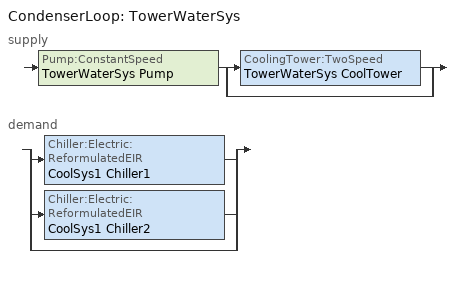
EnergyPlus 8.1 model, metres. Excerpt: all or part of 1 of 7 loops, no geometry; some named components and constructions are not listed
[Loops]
CondenserLoop 'TowerWaterSys'
 supply: Pump:ConstantSpeed 'TowerWaterSys Pump' > split
  | CoolingTower:TwoSpeed 'TowerWaterSys CoolTower'
  | bypass
 demand: split
  | Chiller:Electric:ReformulatedEIR 'CoolSys1 Chiller1'
  | Chiller:Electric:ReformulatedEIR 'CoolSys1 Chiller2'
  | bypass
[Material]
Name | Roughness | Thickness {m} | Conductivity {W/m-K} | Density {kg/m3} | Specific Heat {J/kg-K} | Thermal Absorptance | Solar Absorptance | Visible Absorptance
AC02 Acoustic Ceiling | MediumSmooth | 0.0127 | 0.057 | 288 | 1339 | 0.9 | 0.7 | 0.2
G01 13mm gypsum board; T24 G01 13mm gypsum board | Smooth | 0.0127 | 0.16 | 800 | 1090 | 0.9 | 0.7 | 0.5
T24 F07 25mm stucco | Smooth | 0.0254 | 0.72 | 1856 | 840 | 0.9 | 0.7 | 0.7
100mm Normalweight concrete floor | MediumRough | 0.1016 | 2.31 | 2322 | 832
[Material:NoMass] Thermal Absorptance=0.9; Solar Absorptance=0.7
Name | Roughness | Thermal Resistance {m2-K/W} | Visible Absorptance
CP02 CARPET PAD | VeryRough | 0.21648 | 0.8
T24NRWallInsMetalFramed | MediumSmooth | 2.50441 | 0.7
[Construction]
DropCeiling; DropCeiling_IntShd: AC02 Acoustic Ceiling
int_wall; int_wall_IntShd: G01 13mm gypsum board, G01 13mm gypsum board
int_slab_floor; int_slab_floor_IntShd: 100mm Normalweight concrete floor, CP02 CARPET PAD
T24NRWallMetalFrame; T24NRWallMetalFrame_IntShd: T24 F07 25mm stucco, T24 G01 13mm gypsum board, T24NRWallInsMetalFramed, T24 G01 13mm gypsum board
[EnergyManagementSystem:Actuator] Actuated Component Type=Surface; Actuated Component Control Type=Construction State
Name | Actuated Component Unique
ActuatorControl_WExt_Mid_ZN1_Wall | WExt_Mid_ZN1_Wall
ActuatorControl_WExt_Mid_ZN1_IntWallS | WExt_Mid_ZN1_IntWallS
ActuatorControl_WExt_Mid_ZN1_IntWallN | WExt_Mid_ZN1_IntWallN
ActuatorControl_WExt_Mid_ZN1_IntWallE | WExt_Mid_ZN1_IntWallE
ActuatorControl_SExt_Mid_ZN2_floor | SExt_Mid_ZN2_floor
ActuatorControl_SExt_Mid_ZN2_Ceiling | SExt_Mid_ZN2_Ceiling
ActuatorControl_SExt_Mid_ZN2_Wall | SExt_Mid_ZN2_Wall
ActuatorControl_SExt_Mid_ZN2_IntWallW | SExt_Mid_ZN2_IntWallW
ActuatorControl_SExt_Mid_ZN2_IntWallN | SExt_Mid_ZN2_IntWallN
ActuatorControl_SExt_Mid_ZN2_IntWallE | SExt_Mid_ZN2_IntWallE
ActuatorControl_NExt_Mid_ZN2_floor | NExt_Mid_ZN2_floor
ActuatorControl_NExt_Mid_ZN2_Ceiling | NExt_Mid_ZN2_Ceiling
ActuatorControl_NExt_Mid_ZN2_Wall | NExt_Mid_ZN2_Wall
ActuatorControl_NExt_Mid_ZN2_IntWallW | NExt_Mid_ZN2_IntWallW
ActuatorControl_NExt_Mid_ZN2_IntWallS | NExt_Mid_ZN2_IntWallS
ActuatorControl_NExt_Mid_ZN2_IntWallE | NExt_Mid_ZN2_IntWallE
ActuatorControl_EExt_Mid_ZN2_floor | EExt_Mid_ZN2_floor
ActuatorControl_EExt_Mid_ZN2_Ceiling | EExt_Mid_ZN2_Ceiling
ActuatorControl_EExt_Mid_ZN2_Wall | EExt_Mid_ZN2_Wall
ActuatorControl_EExt_Mid_ZN2_IntWallW | EExt_Mid_ZN2_IntWallW
ActuatorControl_EExt_Mid_ZN2_IntWallN | EExt_Mid_ZN2_IntWallN
ActuatorControl_EExt_Mid_ZN2_IntWallS | EExt_Mid_ZN2_IntWallS
ActuatorControl_WExt_Mid_ZN2_floor | WExt_Mid_ZN2_floor
ActuatorControl_WExt_Mid_ZN2_Ceiling | WExt_Mid_ZN2_Ceiling
ActuatorControl_WExt_Mid_ZN2_Wall | WExt_Mid_ZN2_Wall
ActuatorControl_WExt_Mid_ZN2_IntWallS | WExt_Mid_ZN2_IntWallS
ActuatorControl_WExt_Mid_ZN2_IntWallN | WExt_Mid_ZN2_IntWallN
ActuatorControl_WExt_Mid_ZN2_IntWallE | WExt_Mid_ZN2_IntWallE
ActuatorControl_SExt_Mid_ZN3_floor | SExt_Mid_ZN3_floor
ActuatorControl_SExt_Mid_ZN3_Ceiling | SExt_Mid_ZN3_Ceiling
ActuatorControl_SExt_Mid_ZN3_Wall | SExt_Mid_ZN3_Wall
ActuatorControl_SExt_Mid_ZN3_IntWallW | SExt_Mid_ZN3_IntWallW
ActuatorControl_SExt_Mid_ZN3_IntWallN | SExt_Mid_ZN3_IntWallN
ActuatorControl_SExt_Mid_ZN3_IntWallE | SExt_Mid_ZN3_IntWallE
ActuatorControl_NExt_Mid_ZN3_floor | NExt_Mid_ZN3_floor
ActuatorControl_NExt_Mid_ZN3_Ceiling | NExt_Mid_ZN3_Ceiling
ActuatorControl_NExt_Mid_ZN3_Wall | NExt_Mid_ZN3_Wall
ActuatorControl_NExt_Mid_ZN3_IntWallW | NExt_Mid_ZN3_IntWallW
ActuatorControl_NExt_Mid_ZN3_IntWallS | NExt_Mid_ZN3_IntWallS
ActuatorControl_NExt_Mid_ZN3_IntWallE | NExt_Mid_ZN3_IntWallE
ActuatorControl_EExt_Mid_ZN3_floor | EExt_Mid_ZN3_floor
ActuatorControl_EExt_Mid_ZN3_Ceiling | EExt_Mid_ZN3_Ceiling
ActuatorControl_EExt_Mid_ZN3_Wall | EExt_Mid_ZN3_Wall
ActuatorControl_EExt_Mid_ZN3_IntWallW | EExt_Mid_ZN3_IntWallW
ActuatorControl_EExt_Mid_ZN3_IntWallN | EExt_Mid_ZN3_IntWallN
ActuatorControl_EExt_Mid_ZN3_IntWallS | EExt_Mid_ZN3_IntWallS
ActuatorControl_WExt_Mid_ZN3_floor | WExt_Mid_ZN3_floor
ActuatorControl_WExt_Mid_ZN3_Ceiling | WExt_Mid_ZN3_Ceiling
ActuatorControl_WExt_Mid_ZN3_Wall | WExt_Mid_ZN3_Wall
ActuatorControl_WExt_Mid_ZN3_IntWallS | WExt_Mid_ZN3_IntWallS
ActuatorControl_WExt_Mid_ZN3_IntWallN | WExt_Mid_ZN3_IntWallN
ActuatorControl_WExt_Mid_ZN3_IntWallE | WExt_Mid_ZN3_IntWallE
ActuatorControl_SExt_Mid_ZN4_floor | SExt_Mid_ZN4_floor
ActuatorControl_SExt_Mid_ZN4_Ceiling | SExt_Mid_ZN4_Ceiling
ActuatorControl_SExt_Mid_ZN4_Wall | SExt_Mid_ZN4_Wall
ActuatorControl_SExt_Mid_ZN4_IntWallW | SExt_Mid_ZN4_IntWallW
ActuatorControl_SExt_Mid_ZN4_IntWallN | SExt_Mid_ZN4_IntWallN
ActuatorControl_SExt_Mid_ZN4_IntWallE | SExt_Mid_ZN4_IntWallE
ActuatorControl_NExt_Mid_ZN4_floor | NExt_Mid_ZN4_floor
ActuatorControl_NExt_Mid_ZN4_Ceiling | NExt_Mid_ZN4_Ceiling
ActuatorControl_NExt_Mid_ZN4_Wall | NExt_Mid_ZN4_Wall
ActuatorControl_NExt_Mid_ZN4_IntWallW | NExt_Mid_ZN4_IntWallW
ActuatorControl_NExt_Mid_ZN4_IntWallS | NExt_Mid_ZN4_IntWallS
ActuatorControl_NExt_Mid_ZN4_IntWallE | NExt_Mid_ZN4_IntWallE
ActuatorControl_EExt_Mid_ZN4_floor | EExt_Mid_ZN4_floor
ActuatorControl_EExt_Mid_ZN4_Ceiling | EExt_Mid_ZN4_Ceiling
ActuatorControl_EExt_Mid_ZN4_Wall | EExt_Mid_ZN4_Wall
ActuatorControl_EExt_Mid_ZN4_IntWallW | EExt_Mid_ZN4_IntWallW
ActuatorControl_EExt_Mid_ZN4_IntWallN | EExt_Mid_ZN4_IntWallN
ActuatorControl_EExt_Mid_ZN4_IntWallS | EExt_Mid_ZN4_IntWallS
ActuatorControl_WExt_Mid_ZN4_floor | WExt_Mid_ZN4_floor
ActuatorControl_WExt_Mid_ZN4_Ceiling | WExt_Mid_ZN4_Ceiling
ActuatorControl_WExt_Mid_ZN4_Wall | WExt_Mid_ZN4_Wall
ActuatorControl_WExt_Mid_ZN4_IntWallS | WExt_Mid_ZN4_IntWallS
ActuatorControl_WExt_Mid_ZN4_IntWallN | WExt_Mid_ZN4_IntWallN
ActuatorControl_WExt_Mid_ZN4_IntWallE | WExt_Mid_ZN4_IntWallE
ActuatorControl_SExt_Mid_ZN5_floor | SExt_Mid_ZN5_floor
ActuatorControl_SExt_Mid_ZN5_Ceiling | SExt_Mid_ZN5_Ceiling
ActuatorControl_SExt_Mid_ZN5_Wall | SExt_Mid_ZN5_Wall
ActuatorControl_SExt_Mid_ZN5_IntWallW | SExt_Mid_ZN5_IntWallW
ActuatorControl_SExt_Mid_ZN5_IntWallN | SExt_Mid_ZN5_IntWallN
ActuatorControl_SExt_Mid_ZN5_IntWallE | SExt_Mid_ZN5_IntWallE
ActuatorControl_NExt_Mid_ZN5_floor | NExt_Mid_ZN5_floor
ActuatorControl_NExt_Mid_ZN5_Ceiling | NExt_Mid_ZN5_Ceiling
ActuatorControl_NExt_Mid_ZN5_Wall | NExt_Mid_ZN5_Wall
ActuatorControl_NExt_Mid_ZN5_IntWallW | NExt_Mid_ZN5_IntWallW
ActuatorControl_NExt_Mid_ZN5_IntWallS | NExt_Mid_ZN5_IntWallS
ActuatorControl_NExt_Mid_ZN5_IntWallE | NExt_Mid_ZN5_IntWallE
ActuatorControl_SExt_Mid_ZN6_floor | SExt_Mid_ZN6_floor
ActuatorControl_SExt_Mid_ZN6_Ceiling | SExt_Mid_ZN6_Ceiling
ActuatorControl_SExt_Mid_ZN6_Wall | SExt_Mid_ZN6_Wall
ActuatorControl_SExt_Mid_ZN6_IntWallW | SExt_Mid_ZN6_IntWallW
ActuatorControl_SExt_Mid_ZN6_IntWallN | SExt_Mid_ZN6_IntWallN
ActuatorControl_SExt_Mid_ZN6_IntWallE | SExt_Mid_ZN6_IntWallE
ActuatorControl_NExt_Mid_ZN6_floor | NExt_Mid_ZN6_floor
ActuatorControl_NExt_Mid_ZN6_Ceiling | NExt_Mid_ZN6_Ceiling
ActuatorControl_NExt_Mid_ZN6_Wall | NExt_Mid_ZN6_Wall
ActuatorControl_NExt_Mid_ZN6_IntWallW | NExt_Mid_ZN6_IntWallW
ActuatorControl_NExt_Mid_ZN6_IntWallS | NExt_Mid_ZN6_IntWallS
ActuatorControl_NExt_Mid_ZN6_IntWallE | NExt_Mid_ZN6_IntWallE
ActuatorControl_SExt_Bot_ZN1_floor | SExt_Bot_ZN1_floor
ActuatorControl_SExt_Bot_ZN1_Ceiling | SExt_Bot_ZN1_Ceiling
ActuatorControl_SExt_Bot_ZN1_Wall | SExt_Bot_ZN1_Wall
ActuatorControl_SExt_Bot_ZN1_IntWallW | SExt_Bot_ZN1_IntWallW
ActuatorControl_SExt_Bot_ZN1_IntWallN | SExt_Bot_ZN1_IntWallN
ActuatorControl_SExt_Bot_ZN1_IntWallE | SExt_Bot_ZN1_IntWallE
ActuatorControl_NExt_Bot_ZN1_floor | NExt_Bot_ZN1_floor
ActuatorControl_NExt_Bot_ZN1_Ceiling | NExt_Bot_ZN1_Ceiling
ActuatorControl_NExt_Bot_ZN1_Wall | NExt_Bot_ZN1_Wall
ActuatorControl_NExt_Bot_ZN1_IntWallW | NExt_Bot_ZN1_IntWallW
ActuatorControl_NExt_Bot_ZN1_IntWallS | NExt_Bot_ZN1_IntWallS
ActuatorControl_NExt_Bot_ZN1_IntWallE | NExt_Bot_ZN1_IntWallE
ActuatorControl_EExt_Bot_ZN1_floor | EExt_Bot_ZN1_floor
ActuatorControl_EExt_Bot_ZN1_Ceiling | EExt_Bot_ZN1_Ceiling
ActuatorControl_EExt_Bot_ZN1_Wall | EExt_Bot_ZN1_Wall
ActuatorControl_EExt_Bot_ZN1_IntWallW | EExt_Bot_ZN1_IntWallW
ActuatorControl_EExt_Bot_ZN1_IntWallN | EExt_Bot_ZN1_IntWallN
ActuatorControl_EExt_Bot_ZN1_IntWallS | EExt_Bot_ZN1_IntWallS
ActuatorControl_WExt_Bot_ZN1_floor | WExt_Bot_ZN1_floor
ActuatorControl_WExt_Bot_ZN1_Ceiling | WExt_Bot_ZN1_Ceiling
ActuatorControl_WExt_Bot_ZN1_Wall | WExt_Bot_ZN1_Wall
ActuatorControl_WExt_Bot_ZN1_IntWallS | WExt_Bot_ZN1_IntWallS
ActuatorControl_WExt_Bot_ZN1_IntWallN | WExt_Bot_ZN1_IntWallN
ActuatorControl_WExt_Bot_ZN1_IntWallE | WExt_Bot_ZN1_IntWallE
ActuatorControl_SExt_Bot_ZN2_floor | SExt_Bot_ZN2_floor
ActuatorControl_SExt_Bot_ZN2_Ceiling | SExt_Bot_ZN2_Ceiling
ActuatorControl_SExt_Bot_ZN2_Wall | SExt_Bot_ZN2_Wall
ActuatorControl_SExt_Bot_ZN2_IntWallW | SExt_Bot_ZN2_IntWallW
ActuatorControl_SExt_Bot_ZN2_IntWallN | SExt_Bot_ZN2_IntWallN
ActuatorControl_SExt_Bot_ZN2_IntWallE | SExt_Bot_ZN2_IntWallE
ActuatorControl_NExt_Bot_ZN2_floor | NExt_Bot_ZN2_floor
ActuatorControl_NExt_Bot_ZN2_Ceiling | NExt_Bot_ZN2_Ceiling
ActuatorControl_NExt_Bot_ZN2_Wall | NExt_Bot_ZN2_Wall
ActuatorControl_NExt_Bot_ZN2_IntWallW | NExt_Bot_ZN2_IntWallW
ActuatorControl_NExt_Bot_ZN2_IntWallS | NExt_Bot_ZN2_IntWallS
ActuatorControl_NExt_Bot_ZN2_IntWallE | NExt_Bot_ZN2_IntWallE
ActuatorControl_EExt_Bot_ZN2_floor | EExt_Bot_ZN2_floor
ActuatorControl_EExt_Bot_ZN2_Ceiling | EExt_Bot_ZN2_Ceiling
ActuatorControl_EExt_Bot_ZN2_Wall | EExt_Bot_ZN2_Wall
ActuatorControl_EExt_Bot_ZN2_IntWallW | EExt_Bot_ZN2_IntWallW
ActuatorControl_EExt_Bot_ZN2_IntWallN | EExt_Bot_ZN2_IntWallN
ActuatorControl_EExt_Bot_ZN2_IntWallS | EExt_Bot_ZN2_IntWallS
ActuatorControl_WExt_Bot_ZN2_floor | WExt_Bot_ZN2_floor
ActuatorControl_WExt_Bot_ZN2_Ceiling | WExt_Bot_ZN2_Ceiling
ActuatorControl_WExt_Bot_ZN2_Wall | WExt_Bot_ZN2_Wall
ActuatorControl_WExt_Bot_ZN2_IntWallS | WExt_Bot_ZN2_IntWallS
ActuatorControl_WExt_Bot_ZN2_IntWallN | WExt_Bot_ZN2_IntWallN
ActuatorControl_WExt_Bot_ZN2_IntWallE | WExt_Bot_ZN2_IntWallE
ActuatorControl_SExt_Bot_ZN3_floor | SExt_Bot_ZN3_floor
ActuatorControl_SExt_Bot_ZN3_Ceiling | SExt_Bot_ZN3_Ceiling
ActuatorControl_SExt_Bot_ZN3_Wall | SExt_Bot_ZN3_Wall
ActuatorControl_SExt_Bot_ZN3_IntWallW | SExt_Bot_ZN3_IntWallW
ActuatorControl_SExt_Bot_ZN3_IntWallN | SExt_Bot_ZN3_IntWallN
ActuatorControl_SExt_Bot_ZN3_IntWallE | SExt_Bot_ZN3_IntWallE
ActuatorControl_NExt_Bot_ZN3_floor | NExt_Bot_ZN3_floor
ActuatorControl_NExt_Bot_ZN3_Ceiling | NExt_Bot_ZN3_Ceiling
ActuatorControl_NExt_Bot_ZN3_Wall | NExt_Bot_ZN3_Wall
ActuatorControl_NExt_Bot_ZN3_IntWallW | NExt_Bot_ZN3_IntWallW
ActuatorControl_NExt_Bot_ZN3_IntWallS | NExt_Bot_ZN3_IntWallS
ActuatorControl_NExt_Bot_ZN3_IntWallE | NExt_Bot_ZN3_IntWallE
ActuatorControl_EExt_Bot_ZN3_floor | EExt_Bot_ZN3_floor
ActuatorControl_EExt_Bot_ZN3_Ceiling | EExt_Bot_ZN3_Ceiling
ActuatorControl_EExt_Bot_ZN3_Wall | EExt_Bot_ZN3_Wall
ActuatorControl_EExt_Bot_ZN3_IntWallW | EExt_Bot_ZN3_IntWallW
ActuatorControl_EExt_Bot_ZN3_IntWallN | EExt_Bot_ZN3_IntWallN
ActuatorControl_EExt_Bot_ZN3_IntWallS | EExt_Bot_ZN3_IntWallS
ActuatorControl_WExt_Bot_ZN3_floor | WExt_Bot_ZN3_floor
ActuatorControl_WExt_Bot_ZN3_Ceiling | WExt_Bot_ZN3_Ceiling
ActuatorControl_WExt_Bot_ZN3_Wall | WExt_Bot_ZN3_Wall
ActuatorControl_WExt_Bot_ZN3_IntWallS | WExt_Bot_ZN3_IntWallS
ActuatorControl_WExt_Bot_ZN3_IntWallN | WExt_Bot_ZN3_IntWallN
ActuatorControl_WExt_Bot_ZN3_IntWallE | WExt_Bot_ZN3_IntWallE
ActuatorControl_SExt_Bot_ZN4_floor | SExt_Bot_ZN4_floor
ActuatorControl_SExt_Bot_ZN4_Ceiling | SExt_Bot_ZN4_Ceiling
ActuatorControl_SExt_Bot_ZN4_Wall | SExt_Bot_ZN4_Wall
ActuatorControl_SExt_Bot_ZN4_IntWallW | SExt_Bot_ZN4_IntWallW
ActuatorControl_SExt_Bot_ZN4_IntWallN | SExt_Bot_ZN4_IntWallN
ActuatorControl_SExt_Bot_ZN4_IntWallE | SExt_Bot_ZN4_IntWallE
ActuatorControl_NExt_Bot_ZN4_floor | NExt_Bot_ZN4_floor
ActuatorControl_NExt_Bot_ZN4_Ceiling | NExt_Bot_ZN4_Ceiling
ActuatorControl_NExt_Bot_ZN4_Wall | NExt_Bot_ZN4_Wall
ActuatorControl_NExt_Bot_ZN4_IntWallW | NExt_Bot_ZN4_IntWallW
ActuatorControl_NExt_Bot_ZN4_IntWallS | NExt_Bot_ZN4_IntWallS
ActuatorControl_NExt_Bot_ZN4_IntWallE | NExt_Bot_ZN4_IntWallE
ActuatorControl_EExt_Bot_ZN4_floor | EExt_Bot_ZN4_floor
ActuatorControl_EExt_Bot_ZN4_Ceiling | EExt_Bot_ZN4_Ceiling
ActuatorControl_EExt_Bot_ZN4_Wall | EExt_Bot_ZN4_Wall
ActuatorControl_EExt_Bot_ZN4_IntWallW | EExt_Bot_ZN4_IntWallW
ActuatorControl_EExt_Bot_ZN4_IntWallN | EExt_Bot_ZN4_IntWallN
ActuatorControl_EExt_Bot_ZN4_IntWallS | EExt_Bot_ZN4_IntWallS
ActuatorControl_WExt_Bot_ZN4_floor | WExt_Bot_ZN4_floor
ActuatorControl_WExt_Bot_ZN4_Ceiling | WExt_Bot_ZN4_Ceiling
ActuatorControl_WExt_Bot_ZN4_Wall | WExt_Bot_ZN4_Wall
ActuatorControl_WExt_Bot_ZN4_IntWallS | WExt_Bot_ZN4_IntWallS
ActuatorControl_WExt_Bot_ZN4_IntWallN | WExt_Bot_ZN4_IntWallN
ActuatorControl_WExt_Bot_ZN4_IntWallE | WExt_Bot_ZN4_IntWallE
ActuatorControl_SExt_Bot_ZN5_floor | SExt_Bot_ZN5_floor
ActuatorControl_SExt_Bot_ZN5_Ceiling | SExt_Bot_ZN5_Ceiling
ActuatorControl_SExt_Bot_ZN5_Wall | SExt_Bot_ZN5_Wall
ActuatorControl_SExt_Bot_ZN5_IntWallW | SExt_Bot_ZN5_IntWallW
ActuatorControl_SExt_Bot_ZN5_IntWallN | SExt_Bot_ZN5_IntWallN
ActuatorControl_SExt_Bot_ZN5_IntWallE | SExt_Bot_ZN5_IntWallE
ActuatorControl_NExt_Bot_ZN5_floor | NExt_Bot_ZN5_floor
ActuatorControl_NExt_Bot_ZN5_Ceiling | NExt_Bot_ZN5_Ceiling
ActuatorControl_NExt_Bot_ZN5_Wall | NExt_Bot_ZN5_Wall
ActuatorControl_NExt_Bot_ZN5_IntWallW | NExt_Bot_ZN5_IntWallW
ActuatorControl_NExt_Bot_ZN5_IntWallS | NExt_Bot_ZN5_IntWallS
ActuatorControl_NExt_Bot_ZN5_IntWallE | NExt_Bot_ZN5_IntWallE
ActuatorControl_SExt_Bot_ZN6_floor | SExt_Bot_ZN6_floor
ActuatorControl_SExt_Bot_ZN6_Ceiling | SExt_Bot_ZN6_Ceiling
ActuatorControl_SExt_Bot_ZN6_Wall | SExt_Bot_ZN6_Wall
ActuatorControl_SExt_Bot_ZN6_IntWallW | SExt_Bot_ZN6_IntWallW
ActuatorControl_SExt_Bot_ZN6_IntWallN | SExt_Bot_ZN6_IntWallN
ActuatorControl_SExt_Bot_ZN6_IntWallE | SExt_Bot_ZN6_IntWallE
ActuatorControl_NExt_Bot_ZN6_floor | NExt_Bot_ZN6_floor
ActuatorControl_NExt_Bot_ZN6_Ceiling | NExt_Bot_ZN6_Ceiling
ActuatorControl_NExt_Bot_ZN6_Wall | NExt_Bot_ZN6_Wall
ActuatorControl_NExt_Bot_ZN6_IntWallW | NExt_Bot_ZN6_IntWallW
ActuatorControl_NExt_Bot_ZN6_IntWallS | NExt_Bot_ZN6_IntWallS
ActuatorControl_NExt_Bot_ZN6_IntWallE | NExt_Bot_ZN6_IntWallE
ActuatorControl_SExt_Mid_ZN1_Win1 | SExt_Mid_ZN1_Win1
ActuatorControl_SExt_Mid_ZN1_Win2 | SExt_Mid_ZN1_Win2
ActuatorControl_SExt_Mid_ZN1_Win3 | SExt_Mid_ZN1_Win3
ActuatorControl_SExt_Mid_ZN1_Win4 | SExt_Mid_ZN1_Win4
ActuatorControl_SExt_Mid_ZN2_Win1 | SExt_Mid_ZN2_Win1
ActuatorControl_SExt_Mid_ZN2_Win2 | SExt_Mid_ZN2_Win2
ActuatorControl_SExt_Mid_ZN2_Win3 | SExt_Mid_ZN2_Win3
ActuatorControl_SExt_Mid_ZN2_Win4 | SExt_Mid_ZN2_Win4
ActuatorControl_SExt_Mid_ZN3_Win1 | SExt_Mid_ZN3_Win1
ActuatorControl_SExt_Mid_ZN3_Win2 | SExt_Mid_ZN3_Win2
ActuatorControl_SExt_Mid_ZN3_Win3 | SExt_Mid_ZN3_Win3
ActuatorControl_SExt_Mid_ZN3_Win4 | SExt_Mid_ZN3_Win4
ActuatorControl_SExt_Mid_ZN4_Win1 | SExt_Mid_ZN4_Win1
ActuatorControl_SExt_Mid_ZN4_Win2 | SExt_Mid_ZN4_Win2
ActuatorControl_SExt_Mid_ZN4_Win3 | SExt_Mid_ZN4_Win3
ActuatorControl_SExt_Mid_ZN4_Win4 | SExt_Mid_ZN4_Win4
ActuatorControl_SExt_Mid_ZN5_Win1 | SExt_Mid_ZN5_Win1
ActuatorControl_SExt_Mid_ZN5_Win2 | SExt_Mid_ZN5_Win2
ActuatorControl_SExt_Mid_ZN5_Win3 | SExt_Mid_ZN5_Win3
ActuatorControl_SExt_Mid_ZN5_Win4 | SExt_Mid_ZN5_Win4
ActuatorControl_SExt_Mid_ZN6_Win1 | SExt_Mid_ZN6_Win1
ActuatorControl_SExt_Mid_ZN6_Win2 | SExt_Mid_ZN6_Win2
ActuatorControl_SExt_Mid_ZN6_Win3 | SExt_Mid_ZN6_Win3
ActuatorControl_SExt_Mid_ZN6_Win4 | SExt_Mid_ZN6_Win4
ActuatorControl_SExt_Top_ZN1_Win1 | SExt_Top_ZN1_Win1
ActuatorControl_SExt_Top_ZN1_Win2 | SExt_Top_ZN1_Win2
ActuatorControl_SExt_Top_ZN1_Win3 | SExt_Top_ZN1_Win3
ActuatorControl_SExt_Top_ZN1_Win4 | SExt_Top_ZN1_Win4
ActuatorControl_SExt_Top_ZN2_Win1 | SExt_Top_ZN2_Win1
ActuatorControl_SExt_Top_ZN2_Win2 | SExt_Top_ZN2_Win2
ActuatorControl_SExt_Top_ZN2_Win3 | SExt_Top_ZN2_Win3
ActuatorControl_SExt_Top_ZN2_Win4 | SExt_Top_ZN2_Win4
ActuatorControl_SExt_Top_ZN3_Win1 | SExt_Top_ZN3_Win1
ActuatorControl_SExt_Top_ZN3_Win2 | SExt_Top_ZN3_Win2
ActuatorControl_SExt_Top_ZN3_Win3 | SExt_Top_ZN3_Win3
ActuatorControl_SExt_Top_ZN3_Win4 | SExt_Top_ZN3_Win4
ActuatorControl_SExt_Top_ZN4_Win1 | SExt_Top_ZN4_Win1
ActuatorControl_SExt_Top_ZN4_Win2 | SExt_Top_ZN4_Win2
ActuatorControl_SExt_Top_ZN4_Win3 | SExt_Top_ZN4_Win3
ActuatorControl_SExt_Top_ZN4_Win4 | SExt_Top_ZN4_Win4
ActuatorControl_SExt_Top_ZN5_Win1 | SExt_Top_ZN5_Win1
ActuatorControl_SExt_Top_ZN5_Win2 | SExt_Top_ZN5_Win2
ActuatorControl_SExt_Top_ZN5_Win3 | SExt_Top_ZN5_Win3
ActuatorControl_SExt_Top_ZN5_Win4 | SExt_Top_ZN5_Win4
ActuatorControl_SExt_Top_ZN6_Win1 | SExt_Top_ZN6_Win1
ActuatorControl_SExt_Top_ZN6_Win2 | SExt_Top_ZN6_Win2
ActuatorControl_SExt_Top_ZN6_Win3 | SExt_Top_ZN6_Win3
ActuatorControl_SExt_Top_ZN6_Win4 | SExt_Top_ZN6_Win4
ActuatorControl_SExt_Bot_ZN1_Win1 | SExt_Bot_ZN1_Win1
ActuatorControl_SExt_Bot_ZN1_Win2 | SExt_Bot_ZN1_Win2
ActuatorControl_SExt_Bot_ZN1_Win3 | SExt_Bot_ZN1_Win3
ActuatorControl_SExt_Bot_ZN1_Win4 | SExt_Bot_ZN1_Win4
ActuatorControl_SExt_Bot_ZN2_Win1 | SExt_Bot_ZN2_Win1
ActuatorControl_SExt_Bot_ZN2_Win2 | SExt_Bot_ZN2_Win2
ActuatorControl_SExt_Bot_ZN2_Win3 | SExt_Bot_ZN2_Win3
ActuatorControl_SExt_Bot_ZN2_Win4 | SExt_Bot_ZN2_Win4
ActuatorControl_SExt_Bot_ZN3_Win1 | SExt_Bot_ZN3_Win1
ActuatorControl_SExt_Bot_ZN3_Win2 | SExt_Bot_ZN3_Win2
ActuatorControl_SExt_Bot_ZN3_Win3 | SExt_Bot_ZN3_Win3
ActuatorControl_SExt_Bot_ZN3_Win4 | SExt_Bot_ZN3_Win4
ActuatorControl_SExt_Bot_ZN4_Win1 | SExt_Bot_ZN4_Win1
ActuatorControl_SExt_Bot_ZN4_Win2 | SExt_Bot_ZN4_Win2
ActuatorControl_SExt_Bot_ZN4_Win3 | SExt_Bot_ZN4_Win3
ActuatorControl_SExt_Bot_ZN4_Win4 | SExt_Bot_ZN4_Win4
ActuatorControl_SExt_Bot_ZN5_Win1 | SExt_Bot_ZN5_Win1
ActuatorControl_SExt_Bot_ZN5_Win2 | SExt_Bot_ZN5_Win2
ActuatorControl_SExt_Bot_ZN5_Win3 | SExt_Bot_ZN5_Win3
ActuatorControl_SExt_Bot_ZN5_Win4 | SExt_Bot_ZN5_Win4
ActuatorControl_SExt_Bot_ZN6_Win1 | SExt_Bot_ZN6_Win1
ActuatorControl_SExt_Bot_ZN6_Win2 | SExt_Bot_ZN6_Win2
ActuatorControl_SExt_Bot_ZN6_Win3 | SExt_Bot_ZN6_Win3
ActuatorControl_SExt_Bot_ZN6_Win4 | SExt_Bot_ZN6_Win4
ActuatorControl_NExt_Mid_ZN1_Win1 | NExt_Mid_ZN1_Win1
ActuatorControl_NExt_Mid_ZN1_Win2 | NExt_Mid_ZN1_Win2
ActuatorControl_NExt_Mid_ZN1_Win3 | NExt_Mid_ZN1_Win3
ActuatorControl_NExt_Mid_ZN1_Win4 | NExt_Mid_ZN1_Win4
ActuatorControl_NExt_Mid_ZN2_Win1 | NExt_Mid_ZN2_Win1
ActuatorControl_NExt_Mid_ZN2_Win2 | NExt_Mid_ZN2_Win2
ActuatorControl_NExt_Mid_ZN2_Win3 | NExt_Mid_ZN2_Win3
ActuatorControl_NExt_Mid_ZN2_Win4 | NExt_Mid_ZN2_Win4
ActuatorControl_NExt_Mid_ZN3_Win1 | NExt_Mid_ZN3_Win1
ActuatorControl_NExt_Mid_ZN3_Win2 | NExt_Mid_ZN3_Win2
ActuatorControl_NExt_Mid_ZN3_Win3 | NExt_Mid_ZN3_Win3
ActuatorControl_NExt_Mid_ZN3_Win4 | NExt_Mid_ZN3_Win4
ActuatorControl_NExt_Mid_ZN4_Win1 | NExt_Mid_ZN4_Win1
ActuatorControl_NExt_Mid_ZN4_Win2 | NExt_Mid_ZN4_Win2
ActuatorControl_NExt_Mid_ZN4_Win3 | NExt_Mid_ZN4_Win3
ActuatorControl_NExt_Mid_ZN4_Win4 | NExt_Mid_ZN4_Win4
ActuatorControl_NExt_Mid_ZN5_Win1 | NExt_Mid_ZN5_Win1
ActuatorControl_NExt_Mid_ZN5_Win2 | NExt_Mid_ZN5_Win2
ActuatorControl_NExt_Mid_ZN5_Win3 | NExt_Mid_ZN5_Win3
ActuatorControl_NExt_Mid_ZN5_Win4 | NExt_Mid_ZN5_Win4
ActuatorControl_NExt_Mid_ZN6_Win1 | NExt_Mid_ZN6_Win1
ActuatorControl_NExt_Mid_ZN6_Win2 | NExt_Mid_ZN6_Win2
ActuatorControl_NExt_Mid_ZN6_Win3 | NExt_Mid_ZN6_Win3
ActuatorControl_NExt_Mid_ZN6_Win4 | NExt_Mid_ZN6_Win4
ActuatorControl_NExt_Top_ZN1_Win1 | NExt_Top_ZN1_Win1
ActuatorControl_NExt_Top_ZN1_Win2 | NExt_Top_ZN1_Win2
ActuatorControl_NExt_Top_ZN1_Win3 | NExt_Top_ZN1_Win3
ActuatorControl_NExt_Top_ZN1_Win4 | NExt_Top_ZN1_Win4
ActuatorControl_NExt_Top_ZN2_Win1 | NExt_Top_ZN2_Win1
ActuatorControl_NExt_Top_ZN2_Win2 | NExt_Top_ZN2_Win2
ActuatorControl_NExt_Top_ZN2_Win3 | NExt_Top_ZN2_Win3
ActuatorControl_NExt_Top_ZN2_Win4 | NExt_Top_ZN2_Win4
ActuatorControl_NExt_Top_ZN3_Win1 | NExt_Top_ZN3_Win1
ActuatorControl_NExt_Top_ZN3_Win2 | NExt_Top_ZN3_Win2
ActuatorControl_NExt_Top_ZN3_Win3 | NExt_Top_ZN3_Win3
ActuatorControl_NExt_Top_ZN3_Win4 | NExt_Top_ZN3_Win4
ActuatorControl_NExt_Top_ZN4_Win1 | NExt_Top_ZN4_Win1
ActuatorControl_NExt_Top_ZN4_Win2 | NExt_Top_ZN4_Win2
ActuatorControl_NExt_Top_ZN4_Win3 | NExt_Top_ZN4_Win3
ActuatorControl_NExt_Top_ZN4_Win4 | NExt_Top_ZN4_Win4
ActuatorControl_NExt_Top_ZN5_Win1 | NExt_Top_ZN5_Win1
ActuatorControl_NExt_Top_ZN5_Win2 | NExt_Top_ZN5_Win2
ActuatorControl_NExt_Top_ZN5_Win3 | NExt_Top_ZN5_Win3
ActuatorControl_NExt_Top_ZN5_Win4 | NExt_Top_ZN5_Win4
ActuatorControl_NExt_Top_ZN6_Win1 | NExt_Top_ZN6_Win1
ActuatorControl_NExt_Top_ZN6_Win2 | NExt_Top_ZN6_Win2
ActuatorControl_NExt_Top_ZN6_Win3 | NExt_Top_ZN6_Win3
ActuatorControl_NExt_Top_ZN6_Win4 | NExt_Top_ZN6_Win4
ActuatorControl_NExt_Bot_ZN1_Win1 | NExt_Bot_ZN1_Win1
ActuatorControl_NExt_Bot_ZN1_Win2 | NExt_Bot_ZN1_Win2
ActuatorControl_NExt_Bot_ZN1_Win3 | NExt_Bot_ZN1_Win3
ActuatorControl_NExt_Bot_ZN1_Win4 | NExt_Bot_ZN1_Win4
ActuatorControl_NExt_Bot_ZN2_Win1 | NExt_Bot_ZN2_Win1
ActuatorControl_NExt_Bot_ZN2_Win2 | NExt_Bot_ZN2_Win2
ActuatorControl_NExt_Bot_ZN2_Win3 | NExt_Bot_ZN2_Win3
ActuatorControl_NExt_Bot_ZN2_Win4 | NExt_Bot_ZN2_Win4
ActuatorControl_NExt_Bot_ZN3_Win1 | NExt_Bot_ZN3_Win1
ActuatorControl_NExt_Bot_ZN3_Win2 | NExt_Bot_ZN3_Win2
ActuatorControl_NExt_Bot_ZN3_Win3 | NExt_Bot_ZN3_Win3
ActuatorControl_NExt_Bot_ZN3_Win4 | NExt_Bot_ZN3_Win4
ActuatorControl_NExt_Bot_ZN4_Win1 | NExt_Bot_ZN4_Win1
ActuatorControl_NExt_Bot_ZN4_Win2 | NExt_Bot_ZN4_Win2
ActuatorControl_NExt_Bot_ZN4_Win3 | NExt_Bot_ZN4_Win3
ActuatorControl_NExt_Bot_ZN4_Win4 | NExt_Bot_ZN4_Win4
ActuatorControl_NExt_Bot_ZN5_Win1 | NExt_Bot_ZN5_Win1
ActuatorControl_NExt_Bot_ZN5_Win2 | NExt_Bot_ZN5_Win2
ActuatorControl_NExt_Bot_ZN5_Win3 | NExt_Bot_ZN5_Win3
ActuatorControl_NExt_Bot_ZN5_Win4 | NExt_Bot_ZN5_Win4
ActuatorControl_NExt_Bot_ZN6_Win1 | NExt_Bot_ZN6_Win1
ActuatorControl_NExt_Bot_ZN6_Win2 | NExt_Bot_ZN6_Win2
ActuatorControl_NExt_Bot_ZN6_Win3 | NExt_Bot_ZN6_Win3
ActuatorControl_NExt_Bot_ZN6_Win4 | NExt_Bot_ZN6_Win4
ActuatorControl_EExt_Mid_ZN1_Win1 | EExt_Mid_ZN1_Win1
ActuatorControl_EExt_Mid_ZN1_Win2 | EExt_Mid_ZN1_Win2
ActuatorControl_EExt_Mid_ZN1_Win3 | EExt_Mid_ZN1_Win3
ActuatorControl_EExt_Mid_ZN1_Win4 | EExt_Mid_ZN1_Win4
ActuatorControl_EExt_Mid_ZN2_Win1 | EExt_Mid_ZN2_Win1
ActuatorControl_EExt_Mid_ZN2_Win2 | EExt_Mid_ZN2_Win2
ActuatorControl_EExt_Mid_ZN2_Win3 | EExt_Mid_ZN2_Win3
ActuatorControl_EExt_Mid_ZN2_Win4 | EExt_Mid_ZN2_Win4
ActuatorControl_EExt_Mid_ZN3_Win1 | EExt_Mid_ZN3_Win1
ActuatorControl_EExt_Mid_ZN3_Win2 | EExt_Mid_ZN3_Win2
ActuatorControl_EExt_Mid_ZN3_Win3 | EExt_Mid_ZN3_Win3
ActuatorControl_EExt_Mid_ZN3_Win4 | EExt_Mid_ZN3_Win4
ActuatorControl_EExt_Mid_ZN4_Win1 | EExt_Mid_ZN4_Win1
ActuatorControl_EExt_Mid_ZN4_Win2 | EExt_Mid_ZN4_Win2
ActuatorControl_EExt_Mid_ZN4_Win3 | EExt_Mid_ZN4_Win3
ActuatorControl_EExt_Mid_ZN4_Win4 | EExt_Mid_ZN4_Win4
ActuatorControl_EExt_Top_ZN1_Win1 | EExt_Top_ZN1_Win1
ActuatorControl_EExt_Top_ZN1_Win2 | EExt_Top_ZN1_Win2
ActuatorControl_EExt_Top_ZN1_Win3 | EExt_Top_ZN1_Win3
ActuatorControl_EExt_Top_ZN1_Win4 | EExt_Top_ZN1_Win4
ActuatorControl_EExt_Top_ZN2_Win1 | EExt_Top_ZN2_Win1
ActuatorControl_EExt_Top_ZN2_Win2 | EExt_Top_ZN2_Win2
ActuatorControl_EExt_Top_ZN2_Win3 | EExt_Top_ZN2_Win3
ActuatorControl_EExt_Top_ZN2_Win4 | EExt_Top_ZN2_Win4
ActuatorControl_EExt_Top_ZN3_Win1 | EExt_Top_ZN3_Win1
ActuatorControl_EExt_Top_ZN3_Win2 | EExt_Top_ZN3_Win2
ActuatorControl_EExt_Top_ZN3_Win3 | EExt_Top_ZN3_Win3
ActuatorControl_EExt_Top_ZN3_Win4 | EExt_Top_ZN3_Win4
ActuatorControl_EExt_Top_ZN4_Win1 | EExt_Top_ZN4_Win1
ActuatorControl_EExt_Top_ZN4_Win2 | EExt_Top_ZN4_Win2
ActuatorControl_EExt_Top_ZN4_Win3 | EExt_Top_ZN4_Win3
ActuatorControl_EExt_Top_ZN4_Win4 | EExt_Top_ZN4_Win4
ActuatorControl_EExt_Bot_ZN1_Win1 | EExt_Bot_ZN1_Win1
ActuatorControl_EExt_Bot_ZN1_Win2 | EExt_Bot_ZN1_Win2
ActuatorControl_EExt_Bot_ZN1_Win3 | EExt_Bot_ZN1_Win3
ActuatorControl_EExt_Bot_ZN1_Win4 | EExt_Bot_ZN1_Win4
ActuatorControl_EExt_Bot_ZN2_Win1 | EExt_Bot_ZN2_Win1
ActuatorControl_EExt_Bot_ZN2_Win2 | EExt_Bot_ZN2_Win2
ActuatorControl_EExt_Bot_ZN2_Win3 | EExt_Bot_ZN2_Win3
ActuatorControl_EExt_Bot_ZN2_Win4 | EExt_Bot_ZN2_Win4
ActuatorControl_EExt_Bot_ZN3_Win1 | EExt_Bot_ZN3_Win1
ActuatorControl_EExt_Bot_ZN3_Win2 | EExt_Bot_ZN3_Win2
ActuatorControl_EExt_Bot_ZN3_Win3 | EExt_Bot_ZN3_Win3
ActuatorControl_EExt_Bot_ZN3_Win4 | EExt_Bot_ZN3_Win4
ActuatorControl_EExt_Bot_ZN4_Win1 | EExt_Bot_ZN4_Win1
ActuatorControl_EExt_Bot_ZN4_Win2 | EExt_Bot_ZN4_Win2
ActuatorControl_EExt_Bot_ZN4_Win3 | EExt_Bot_ZN4_Win3
ActuatorControl_EExt_Bot_ZN4_Win4 | EExt_Bot_ZN4_Win4
ActuatorControl_WExt_Mid_ZN1_Win1 | WExt_Mid_ZN1_Win1
ActuatorControl_WExt_Mid_ZN1_Win2 | WExt_Mid_ZN1_Win2
ActuatorControl_WExt_Mid_ZN1_Win3 | WExt_Mid_ZN1_Win3
ActuatorControl_WExt_Mid_ZN1_Win4 | WExt_Mid_ZN1_Win4
ActuatorControl_WExt_Mid_ZN2_Win1 | WExt_Mid_ZN2_Win1
ActuatorControl_WExt_Mid_ZN2_Win2 | WExt_Mid_ZN2_Win2
ActuatorControl_WExt_Mid_ZN2_Win3 | WExt_Mid_ZN2_Win3
ActuatorControl_WExt_Mid_ZN2_Win4 | WExt_Mid_ZN2_Win4
ActuatorControl_WExt_Mid_ZN3_Win1 | WExt_Mid_ZN3_Win1
ActuatorControl_WExt_Mid_ZN3_Win2 | WExt_Mid_ZN3_Win2
ActuatorControl_WExt_Mid_ZN3_Win3 | WExt_Mid_ZN3_Win3
ActuatorControl_WExt_Mid_ZN3_Win4 | WExt_Mid_ZN3_Win4
ActuatorControl_WExt_Mid_ZN4_Win1 | WExt_Mid_ZN4_Win1
ActuatorControl_WExt_Mid_ZN4_Win2 | WExt_Mid_ZN4_Win2
ActuatorControl_WExt_Mid_ZN4_Win3 | WExt_Mid_ZN4_Win3
ActuatorControl_WExt_Mid_ZN4_Win4 | WExt_Mid_ZN4_Win4
ActuatorControl_WExt_Top_ZN1_Win1 | WExt_Top_ZN1_Win1
ActuatorControl_WExt_Top_ZN1_Win2 | WExt_Top_ZN1_Win2
ActuatorControl_WExt_Top_ZN1_Win3 | WExt_Top_ZN1_Win3
ActuatorControl_WExt_Top_ZN1_Win4 | WExt_Top_ZN1_Win4
ActuatorControl_WExt_Top_ZN2_Win1 | WExt_Top_ZN2_Win1
ActuatorControl_WExt_Top_ZN2_Win2 | WExt_Top_ZN2_Win2
ActuatorControl_WExt_Top_ZN2_Win3 | WExt_Top_ZN2_Win3
ActuatorControl_WExt_Top_ZN2_Win4 | WExt_Top_ZN2_Win4
ActuatorControl_WExt_Top_ZN3_Win1 | WExt_Top_ZN3_Win1
ActuatorControl_WExt_Top_ZN3_Win2 | WExt_Top_ZN3_Win2
ActuatorControl_WExt_Top_ZN3_Win3 | WExt_Top_ZN3_Win3
ActuatorControl_WExt_Top_ZN3_Win4 | WExt_Top_ZN3_Win4
ActuatorControl_WExt_Top_ZN4_Win1 | WExt_Top_ZN4_Win1
ActuatorControl_WExt_Top_ZN4_Win2 | WExt_Top_ZN4_Win2
ActuatorControl_WExt_Top_ZN4_Win3 | WExt_Top_ZN4_Win3
ActuatorControl_WExt_Top_ZN4_Win4 | WExt_Top_ZN4_Win4
ActuatorControl_WExt_Bot_ZN1_Win1 | WExt_Bot_ZN1_Win1
ActuatorControl_WExt_Bot_ZN1_Win2 | WExt_Bot_ZN1_Win2
ActuatorControl_WExt_Bot_ZN1_Win3 | WExt_Bot_ZN1_Win3
ActuatorControl_WExt_Bot_ZN1_Win4 | WExt_Bot_ZN1_Win4
ActuatorControl_WExt_Bot_ZN2_Win1 | WExt_Bot_ZN2_Win1
ActuatorControl_WExt_Bot_ZN2_Win2 | WExt_Bot_ZN2_Win2
ActuatorControl_WExt_Bot_ZN2_Win3 | WExt_Bot_ZN2_Win3
ActuatorControl_WExt_Bot_ZN2_Win4 | WExt_Bot_ZN2_Win4
ActuatorControl_WExt_Bot_ZN3_Win1 | WExt_Bot_ZN3_Win1
ActuatorControl_WExt_Bot_ZN3_Win2 | WExt_Bot_ZN3_Win2
ActuatorControl_WExt_Bot_ZN3_Win3 | WExt_Bot_ZN3_Win3
ActuatorControl_WExt_Bot_ZN3_Win4 | WExt_Bot_ZN3_Win4
ActuatorControl_WExt_Bot_ZN4_Win1 | WExt_Bot_ZN4_Win1
ActuatorControl_WExt_Bot_ZN4_Win2 | WExt_Bot_ZN4_Win2
ActuatorControl_WExt_Bot_ZN4_Win3 | WExt_Bot_ZN4_Win3
ActuatorControl_WExt_Bot_ZN4_Win4 | WExt_Bot_ZN4_Win4
[EnergyManagementSystem:ProgramCallingManager]
ManagerControl_S: BeginTimestepBeforePredictor; ControlProgram_S
ManagerControl_N: BeginTimestepBeforePredictor; ControlProgram_N
ManagerControl_E: BeginTimestepBeforePredictor; ControlProgram_E
ManagerControl_W: BeginTimestepBeforePredictor; ControlProgram_W
[EnergyManagementSystem:ConstructionIndexVariable]
Name | Construction Object
CFS_Glz_807_Index | CFS_Glz_807
CFS_Glz_815_Index | CFS_Glz_815
DropCeiling_Index | DropCeiling
DropCeiling_IntShd_Index | DropCeiling_IntShd
int_wall_Index | int_wall
int_wall_IntShd_Index | int_wall_IntShd
int_slab_floor_Index | int_slab_floor
int_slab_floor_IntShd_Index | int_slab_floor_IntShd
T24NRWallMetalFrame_Index | T24NRWallMetalFrame
T24NRWallMetalFrame_IntShd_Index | T24NRWallMetalFrame_IntShd
[AvailabilityManager:NightCycle] Applicability Schedule=ALWAYS_ON; Fan Schedule=HVACOperationSchd; Control Type=CycleOnAny; Thermostat Tolerance {deltaC}=1; Cycling Run Time {s}=1800
VAV_1 Availability Manager; VAV_2 Availability Manager; VAV_3 Availability Manager; VAV_5 Availability Manager
[Schedule:Compact]
scheduleOSCBasementWallSurfaceTemp: Through:   1/31, For:AllDays, Until:24:00, 20.4, Through:   2/28, For:AllDays, Until:24:00, 20.9, Through:   3/31, For:AllDays, Until:24:00, 20.71, Through:   4/30, For:AllDays, Until:24:00, 21.11, Through:   5/31, For:AllDays, Until:24:00, 21.36, Through:   6/30, For:AllDays, Until:24:00, 23.59, Through:   7/31, For:AllDays, Until:24:00, 24.03, Through:   8/31, For:AllDays, Until:24:00, 24.03, Through:   9/30, For:AllDays, Until:24:00, 24.14, Through:  10/31, For:AllDays, Until:24:00, 22.08, Through:  11/30, For:AllDays, Until:24:00, 21.51, Through:  12/31, For:AllDays, Until:24:00, 20.72
scheduleOSCBasementFloorTemp: Through:   1/31, For:AllDays, Until:24:00, 20.94, Through:   2/28, For:AllDays, Until:24:00, 20.92, Through:   3/31, For:AllDays, Until:24:00, 20.91, Through:   4/30, For:AllDays, Until:24:00, 20.9, Through:   5/31, For:AllDays, Until:24:00, 20.9, Through:   6/30, For:AllDays, Until:24:00, 23.27, Through:   7/31, For:AllDays, Until:24:00, 23.63, Through:   8/31, For:AllDays, Until:24:00, 23.69, Through:   9/30, For:AllDays, Until:24:00, 23.72, Through:  10/31, For:AllDays, Until:24:00, 21.29, Through:  11/30, For:AllDays, Until:24:00, 21.01, Through:  12/31, For:AllDays, Until:24:00, 20.96
scheduleOSCBasementUpperWallTemp: Through:   1/31, For:AllDays, Until:24:00, 19.97, Through:   2/28, For:AllDays, Until:24:00, 20.87, Through:   3/31, For:AllDays, Until:24:00, 20.51, Through:   4/30, For:AllDays, Until:24:00, 21.18, Through:   5/31, For:AllDays, Until:24:00, 21.56, Through:   6/30, For:AllDays, Until:24:00, 23.83, Through:   7/31, For:AllDays, Until:24:00, 24.22, Through:   8/31, For:AllDays, Until:24:00, 24.18, Through:   9/30, For:AllDays, Until:24:00, 24.36, Through:  10/31, For:AllDays, Until:24:00, 22.26, Through:  11/30, For:AllDays, Until:24:00, 21.53, Through:  12/31, For:AllDays, Until:24:00, 20.28
scheduleOSCBasementLowerWallTemp: Through:   1/31, For:AllDays, Until:24:00, 20.83, Through:   2/28, For:AllDays, Until:24:00, 20.94, Through:   3/31, For:AllDays, Until:24:00, 20.91, Through:   4/30, For:AllDays, Until:24:00, 21.05, Through:   5/31, For:AllDays, Until:24:00, 21.16, Through:   6/30, For:AllDays, Until:24:00, 23.36, Through:   7/31, For:AllDays, Until:24:00, 23.84, Through:   8/31, For:AllDays, Until:24:00, 23.88, Through:   9/30, For:AllDays, Until:24:00, 23.94, Through:  10/31, For:AllDays, Until:24:00, 21.91, Through:  11/30, For:AllDays, Until:24:00, 21.49, Through:  12/31, For:AllDays, Until:24:00, 21.14
Exterior_lighting_schedule_a: Through:12/31, For:AllDays, Until: 06:00, 0, Until: 24:00, 1
Exterior_lighting_schedule_b: Through:12/31, For:AllDays, Until: 06:00, 0.3, Until: 24:00, 1
ALWAYS_ON; ELEV_LIGHT_FAN_SCH_24_7: Through: 12/31, For: AllDays, Until: 24:00, 1
ALWAYS_OFF; WORK_EFF_SCH: Through: 12/31, For: AllDays, Until: 24:00, 0
HVACOperationSchd: Through: 12/31, For: Weekdays SummerDesignDay, Until: 06:00, 0, Until: 22:00, 1, Until: 24:00, 0, For: Saturday WinterDesignDay, Until: 06:00, 0, Until: 18:00, 1, Until: 24:00, 0, For: Sunday Holidays AllOtherDays, Until: 24:00, 0
BLDG_EQUIP_SCH_BASE: Through: 12/31, For: Weekdays, Until: 08:00, 0.4, Until: 12:00, 0.9, Until: 13:00, 0.8, Until: 17:00, 0.9, Until: 18:00, 0.5, Until: 24:00, 0.4, For: SummerDesignDay, Until: 24:00, 1, For: Saturday, Until: 06:00, 0.3, Until: 08:00, 0.4, Until: 12:00, 0.5, Until: 17:00, 0.35, Until: 24:00, 0.3, For: WinterDesignDay, Until: 24:00, 0, For: Sunday Holidays AllOtherDays, Until: 24:00, 0.3
BLDG_OCC_SCH: Through: 12/31, For: Weekdays, Until: 06:00, 0, Until: 07:00, 0.1, Until: 08:00, 0.2, Until: 12:00, 0.95, Until: 13:00, 0.5, Until: 17:00, 0.95, Until: 18:00, 0.3, Until: 22:00, 0.1, Until: 24:00, 0.05, For: SummerDesignDay, Until: 06:00, 0, Until: 22:00, 1, Until: 24:00, 0.05, For: Saturday, Until: 06:00, 0, Until: 08:00, 0.1, Until: 12:00, 0.3, Until: 17:00, 0.1, Until: 19:00, 0.05, Until: 24:00, 0, For: WinterDesignDay, Until: 24:00, 0, For: Sunday Holidays AllOtherDays, Until: 06:00, 0, Until: 18:00, 0.05, Until: 24:00, 0
BLDG_ELEVATORS: Through: 12/31, For: SummerDesignDay, Until: 24:00, 0.5, For: WinterDesignDay, Until: 24:00, 0.05, For: AllOtherDays, Until: 04:00, 0.05, Until: 05:00, 0.1, Until: 06:00, 0.2, Until: 07:00, 0.4, Until: 09:00, 0.5, Until: 10:00, 0.35, Until: 16:00, 0.15, Until: 17:00, 0.35, Until: 19:00, 0.5, Until: 21:00, 0.4, Until: 22:00, 0.3, Until: 23:00, 0.2, Until: 24:00, 0.1
ACTIVITY_SCH: Through: 12/31, For: AllDays, Until: 24:00, 120
CLOTHING_SCH: Through: 04/30, For: AllDays, Until: 24:00, 1, Through: 09/30, For: AllDays, Until: 24:00, 0.5, Through: 12/31, For: AllDays, Until: 24:00, 1
HTGSETP_SCH: Through: 12/31, For: Weekdays WinterDesignDay, Until: 05:00, 15.6, Until: 06:00, 17.6, Until: 07:00, 19.6, Until: 22:00, 21, Until: 24:00, 15.6, For SummerDesignDay, Until: 24:00, 15.6, For: Saturday, Until: 05:00, 15.6, Until: 06:00, 17.6, Until:  07:00, 19.6, Until: 17:00, 21, Until: 24:00, 15.6, For: Sunday Holidays AllOtherDays, Until: 24:00, 15.6
CLGSETP_SCH: Through: 12/31, For: Weekdays SummerDesignDay, Until: 05:00, 26.7, Until: 06:00, 25.7, Until: 07:00, 25, Until: 22:00, 24, Until: 24:00, 26.7, For: Saturday, Until: 05:00, 26.7, Until: 06:00, 25.7, Until: 07:00, 25, Until: 17:00, 24, Until: 24:00, 26.7, For WinterDesignDay, Until: 24:00, 26.7, For: Sunday Holidays AllOtherDays, Until: 24:00, 26.7
Dual Zone Control Type Sched: Through: 12/31, For: AllDays, Until: 24:00, 4
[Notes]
DOE Commercial Reference Building
Large office, new construction 90.1-2004
EnergyPlus Version 5.0
ASHRAE Standards 90.1-2004 and 62-1999
Description:  12 story plus basement, office building.
Form:         Area = 46,320 m2 (498,588 ft2); Number of Stories = 12; Shape = rectangle, Aspect ratio = 1.5
Envelope:     Envelope thermal properties vary with climate according to ASHRAE Standard 90.1-2004.
Opaque constructions: mass walls; built-up flat roof (insulation above deck); slab-on-grade floor
Windows: window-to-wall ratio = 38.0%, equal distribution of windows
Infiltration in perimeter zones only
= 0.4 cfm/ft2 above grade wall area at 0.3 in wc (75 Pa) adjusted to 0.016 in wc (4 Pa).
25% of full value when ventilation system on.
HVAC:         2 water-cooled chillers, VAV with reheat and plenum zones
Economizer per 90.1-2004
Int. gains:   lights = 7.53473729169681 W/m2 (1.0 W/ft2) (building area method);
elec. plug loads = 7.53473729169681 W/m2 (1.0 W/ft2)
gas plug load = 0 W/m2 (0 W/ft2)
people = 2,397 total, 5.38/100 m2 (5.0/1000 ft2); basement 2.69/100 m2 (2.5/1000 ft2)
elevators = 12 @ 25 HP each, 91% motor efficiency, motor heat exhausted directly
Detached Shading:               None
Daylight:                       None
Natural Ventilation:            None
Zonal Equipment:                None
Air Primary Loops:              VAV WITH REHEAT
Plant Loops:                    SHWSys1, HeatSys1, CoolSys1, TowerWaterSys
System Equipment Autosize:      Yes
Purchased Cooling:              None
Purchased Heating:              None
Coils:                          Coil:Cooling:Water; Coil:Heating:Water
Pumps:                          Yes
Boilers:                        Boiler:HotWater (gas-fired)
Chillers:                       Chiller:Electric:ReformulatedEIR (water-cooled)
Reference citation for the Commercial Reference Buildings:
Deru, M.; Field, K.; Studer, D.; Benne, K.; Griffith, B.; Torcellini, P;
Halverson, M.; Winiarski, D.; Liu, B.; Rosenberg, M.; Huang, J.;
Yazdanian, M.; Crawley, D. (2010).
U.S. Department of Energy Commercial Reference Building Models of the National Building Stock.
Washington, DC: U.S. Department of Energy, Energy Efficiency and
Renewable Energy, Office of Building Technologies.
***GENERAL SIMULATION PARAMETERS***
Number of Zones: 19
